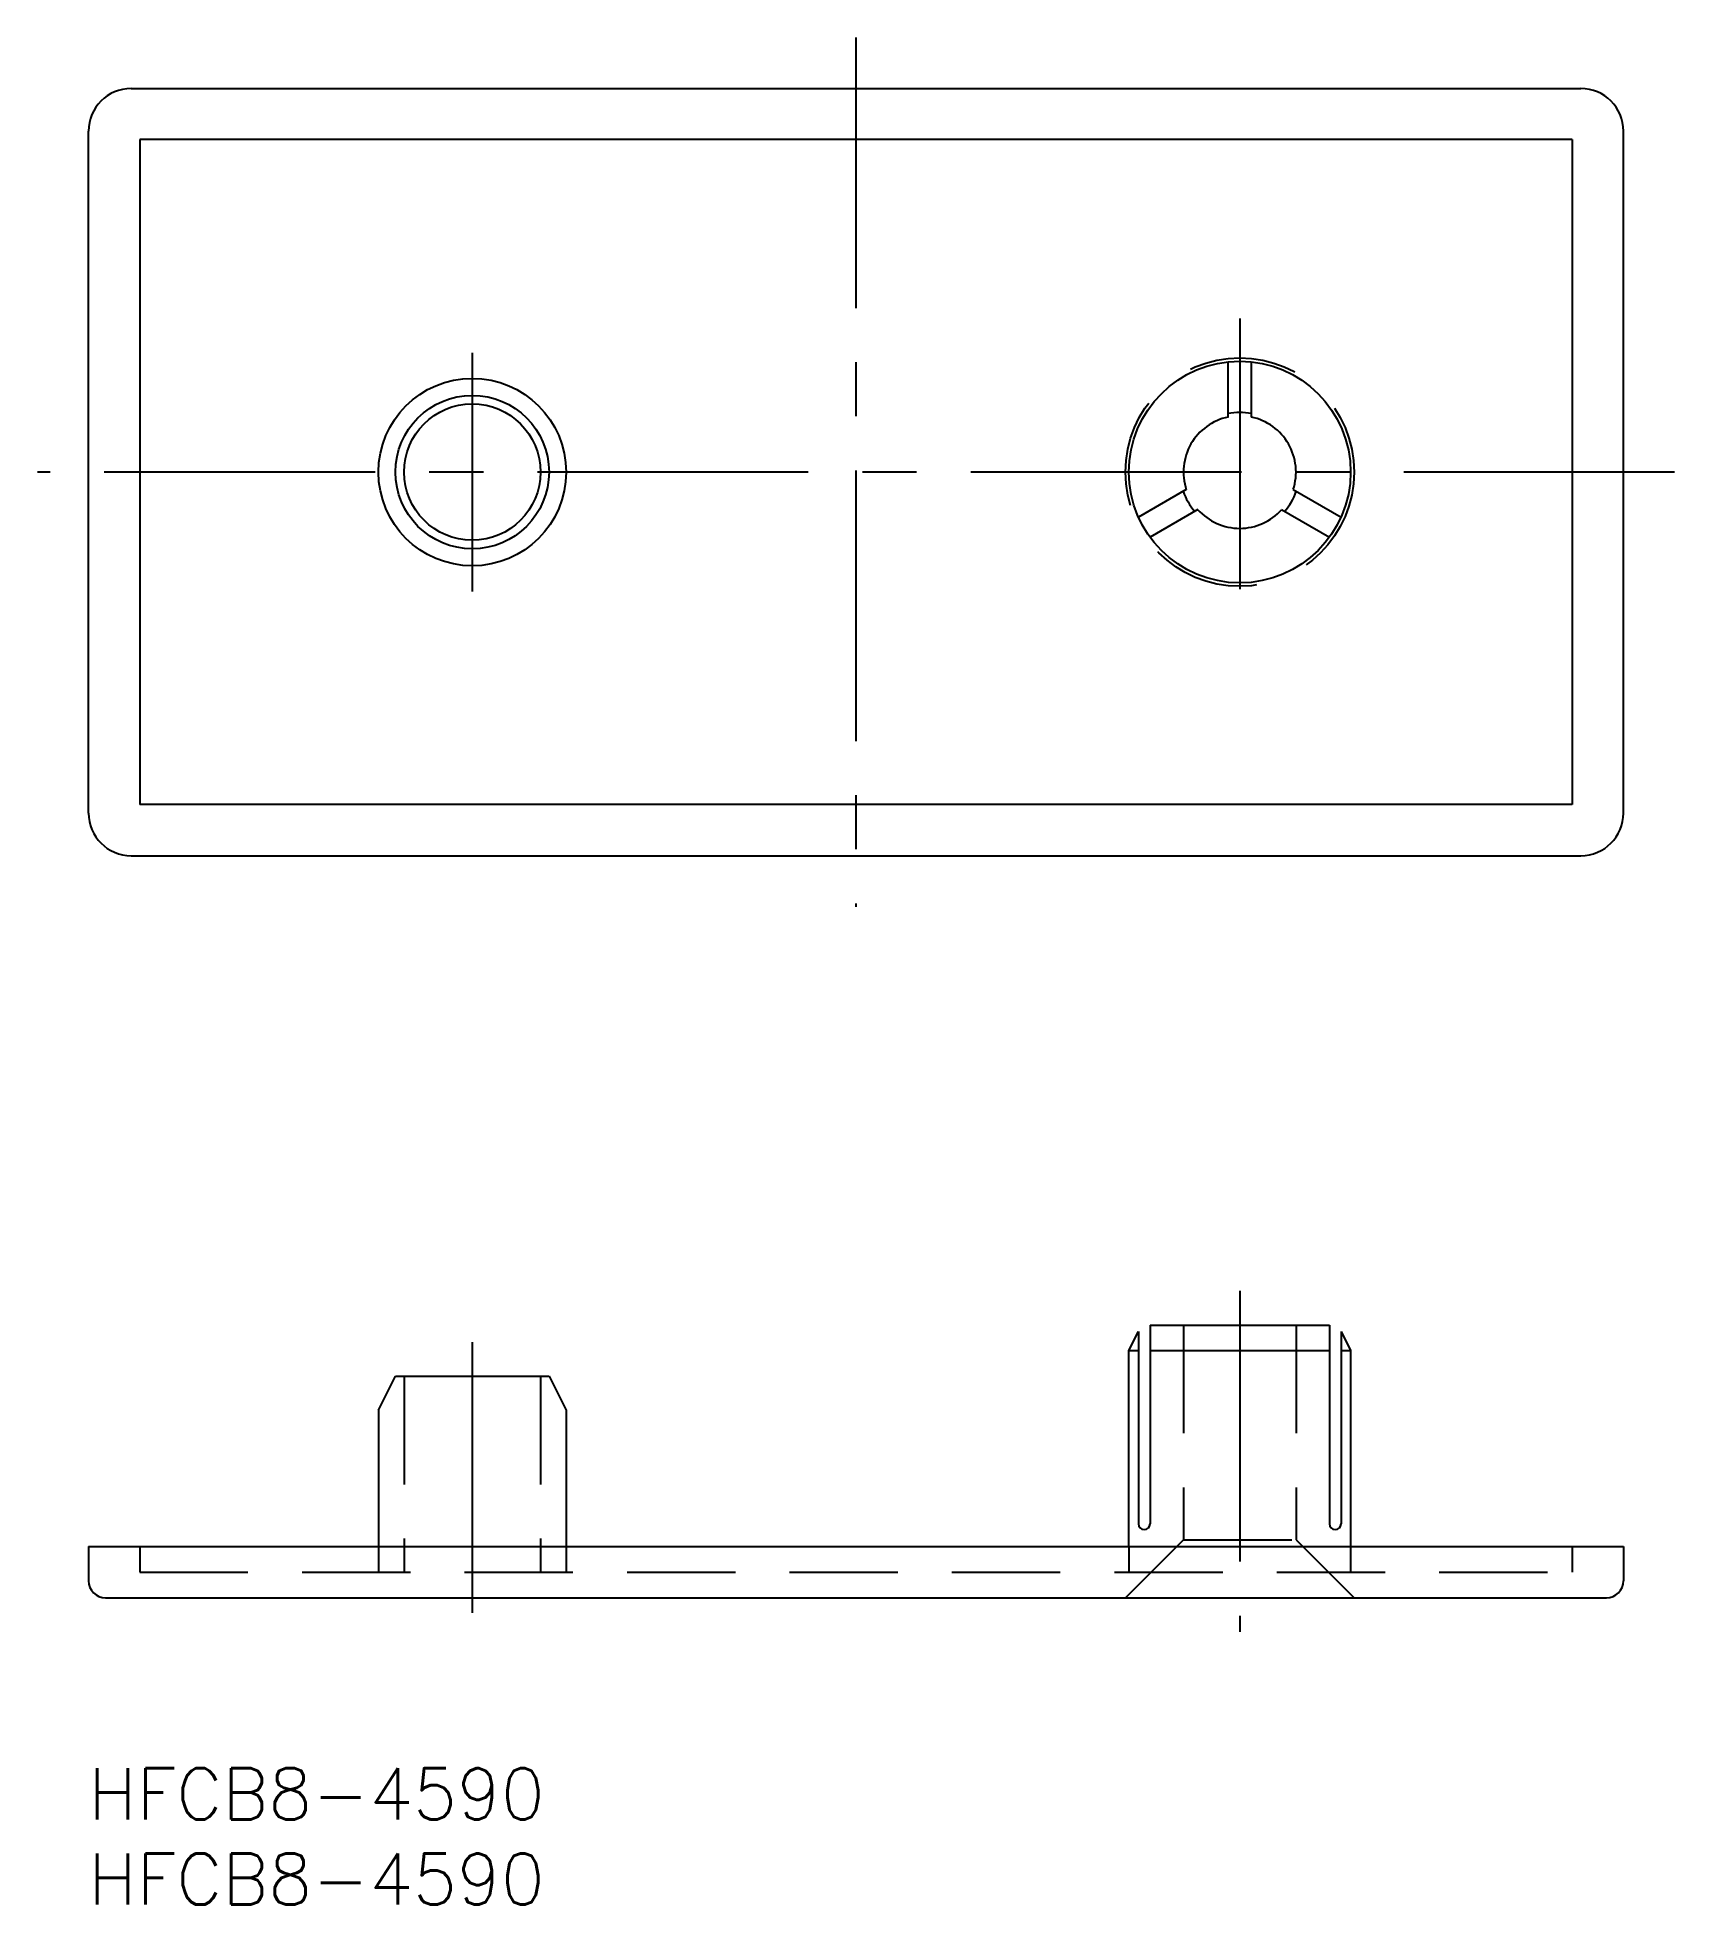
# Model space of a CAD drawing. Extents: x -3 to 93, y -8 to 102.
import ezdxf

# ---------------------------------------------------------------- set-up
doc = ezdxf.new("R2010")
doc.units = 0
doc.header["$LTSCALE"] = 0.5
doc.linetypes.add('CENTER', pattern=[50.8, 31.75, -6.35, 6.35, -6.35])
doc.linetypes.add('DASHED', pattern=[19.05, 12.7, -6.35])
for name, color, linetype in [('MSM_CENTER', 1, 'CENTER'), ('MSM_CONTINUOUS', 7, 'CONTINUOUS'), ('MSM_DASHED', 4, 'DASHED'), ('MSM_PART_NUMBER', 7, 'CONTINUOUS')]:
    doc.layers.add(name, color=color, linetype=linetype)
doc.styles.get("Standard").update_dxf_attribs({"font": 'txt.shx', "height": 3, "bigfont": 'bigfont.shx'})

# ---------------------------------------------------------------- blocks, each defined once
blk = doc.blocks.new('*U3')
at = {"layer": 'MSM_PART_NUMBER'}
blk.add_text('HFCB8-4590', height=3, dxfattribs=at).set_placement((0, -3))
blk = doc.blocks.new('*U4')
at = {"layer": 'MSM_PART_NUMBER'}
blk.add_text('HFCB8-4590', height=3, dxfattribs=at).set_placement((0, -8))

msp = doc.modelspace()

# ---------------------------------------------------------------- linework, layer by layer
at = {"layer": 'MSM_CENTER'}
for p, q in [((45, 101.53), (45, 50.53)), ((67.5, 85.03), (67.5, 67.03)), ((22.5, 83.03), (22.5, 69.03)), ((93, 76.03), (-3, 76.03)), ((67.5, 28), (67.5, 8)), ((22.5, 25), (22.5, 8))]:
    msp.add_line(p, q, dxfattribs=at)
at = {"layer": 'MSM_CONTINUOUS'}
for p, q in [((2.5, 98.53), (87.5, 98.53)), ((0, 56.03), (0, 96.03)), ((3, 95.53), (3, 56.53)), ((87, 95.53), (3, 95.53)), ((87, 95.53), (87, 56.53)), ((90, 56.03), (90, 96.03)), ((66.82, 79.26), (66.82, 82.5)), ((68.18, 79.26), (68.18, 82.5)), ((64.36, 75.01), (61.56, 73.39)), ((70.64, 75.01), (73.44, 73.39)), ((65.05, 73.83), (62.24, 72.21)), ((69.95, 73.83), (72.76, 72.21)), ((87, 56.53), (3, 56.53)), ((2.5, 53.53), (87.5, 53.53)), ((61, 24.5), (61.56, 25.62)), ((61.56, 25.62), (61.56, 14.34)), ((62.24, 26), (72.76, 26)), ((62.24, 26), (62.24, 14.34)), ((72.76, 26), (72.76, 14.34)), ((73.44, 25.62), (74, 24.5)), ((73.44, 25.62), (73.44, 14.34)), ((61, 24.5), (61.56, 24.5)), ((61, 13), (61, 24.5)), ((62.24, 24.5), (72.76, 24.5)), ((73.44, 24.5), (74, 24.5)), ((74, 24.5), (74, 13)), ((17, 21), (18, 23)), ((18, 23), (27, 23)), ((27, 23), (28, 21)), ((17, 21), (17, 13)), ((28, 21), (28, 13)), ((0, 13), (90, 13)), ((0, 13), (0, 11)), ((90, 13), (90, 11)), ((1, 10), (89, 10))]:
    msp.add_line(p, q, dxfattribs=at)
for centre, radius in [((67.5, 76.03), 6.5), ((22.5, 76.03), 5.5), ((22.5, 76.03), 4.5), ((22.5, 76.03), 4)]:
    msp.add_circle(centre, radius, dxfattribs=at)
for centre, radius, start, end in [((2.5, 96.03), 2.5, 90, 180), ((87.5, 96.03), 2.5, 0, 90), ((67.5, 76.03), 3.3, 101.9502, 198.0498), ((67.5, 76.03), 3.5, 78.7419, 101.2581), ((67.5, 76.03), 3.3, 341.9502, 78.0498), ((67.5, 76.03), 3.5, 198.7419, 221.2581), ((67.5, 76.03), 3.5, 318.7419, 341.2581), ((67.5, 76.03), 3.3, 221.9502, 318.0498), ((2.5, 56.03), 2.5, 180, 270), ((87.5, 56.03), 2.5, 270, 0), ((61.9, 14.34), 0.342, 180, 0), ((73.1, 14.34), 0.342, 180, 360), ((1, 11), 1, 180, 270), ((89, 11), 1, 270, 0)]:
    msp.add_arc(centre, radius, start, end, dxfattribs=at)
at = {"layer": 'MSM_DASHED'}
for p, q in [((64.2, 26), (64.2, 13.4)), ((70.8, 26), (70.8, 13.4)), ((18.5, 23), (18.5, 11.5)), ((26.5, 23), (26.5, 11.5)), ((64.2, 13.4), (60.8, 10)), ((64.2, 13.4), (70.8, 13.4)), ((70.8, 13.4), (74.2, 10)), ((3, 13), (3, 11.5)), ((17, 13), (17, 11.5)), ((28, 13), (28, 11.5)), ((61, 13), (61, 11.5)), ((74, 13), (74, 11.5)), ((87, 13), (87, 11.5)), ((3, 11.5), (87, 11.5))]:
    msp.add_line(p, q, dxfattribs=at)
msp.add_circle((67.5, 76.03), 6.7, dxfattribs=at)

# ---------------------------------------------------------------- block references
at = {"layer": 'MSM_CONTINUOUS'}
for name in ['*U3', '*U4']:
    msp.add_blockref(name, (0, 0), dxfattribs=at)

doc.saveas('drawing.dxf')
